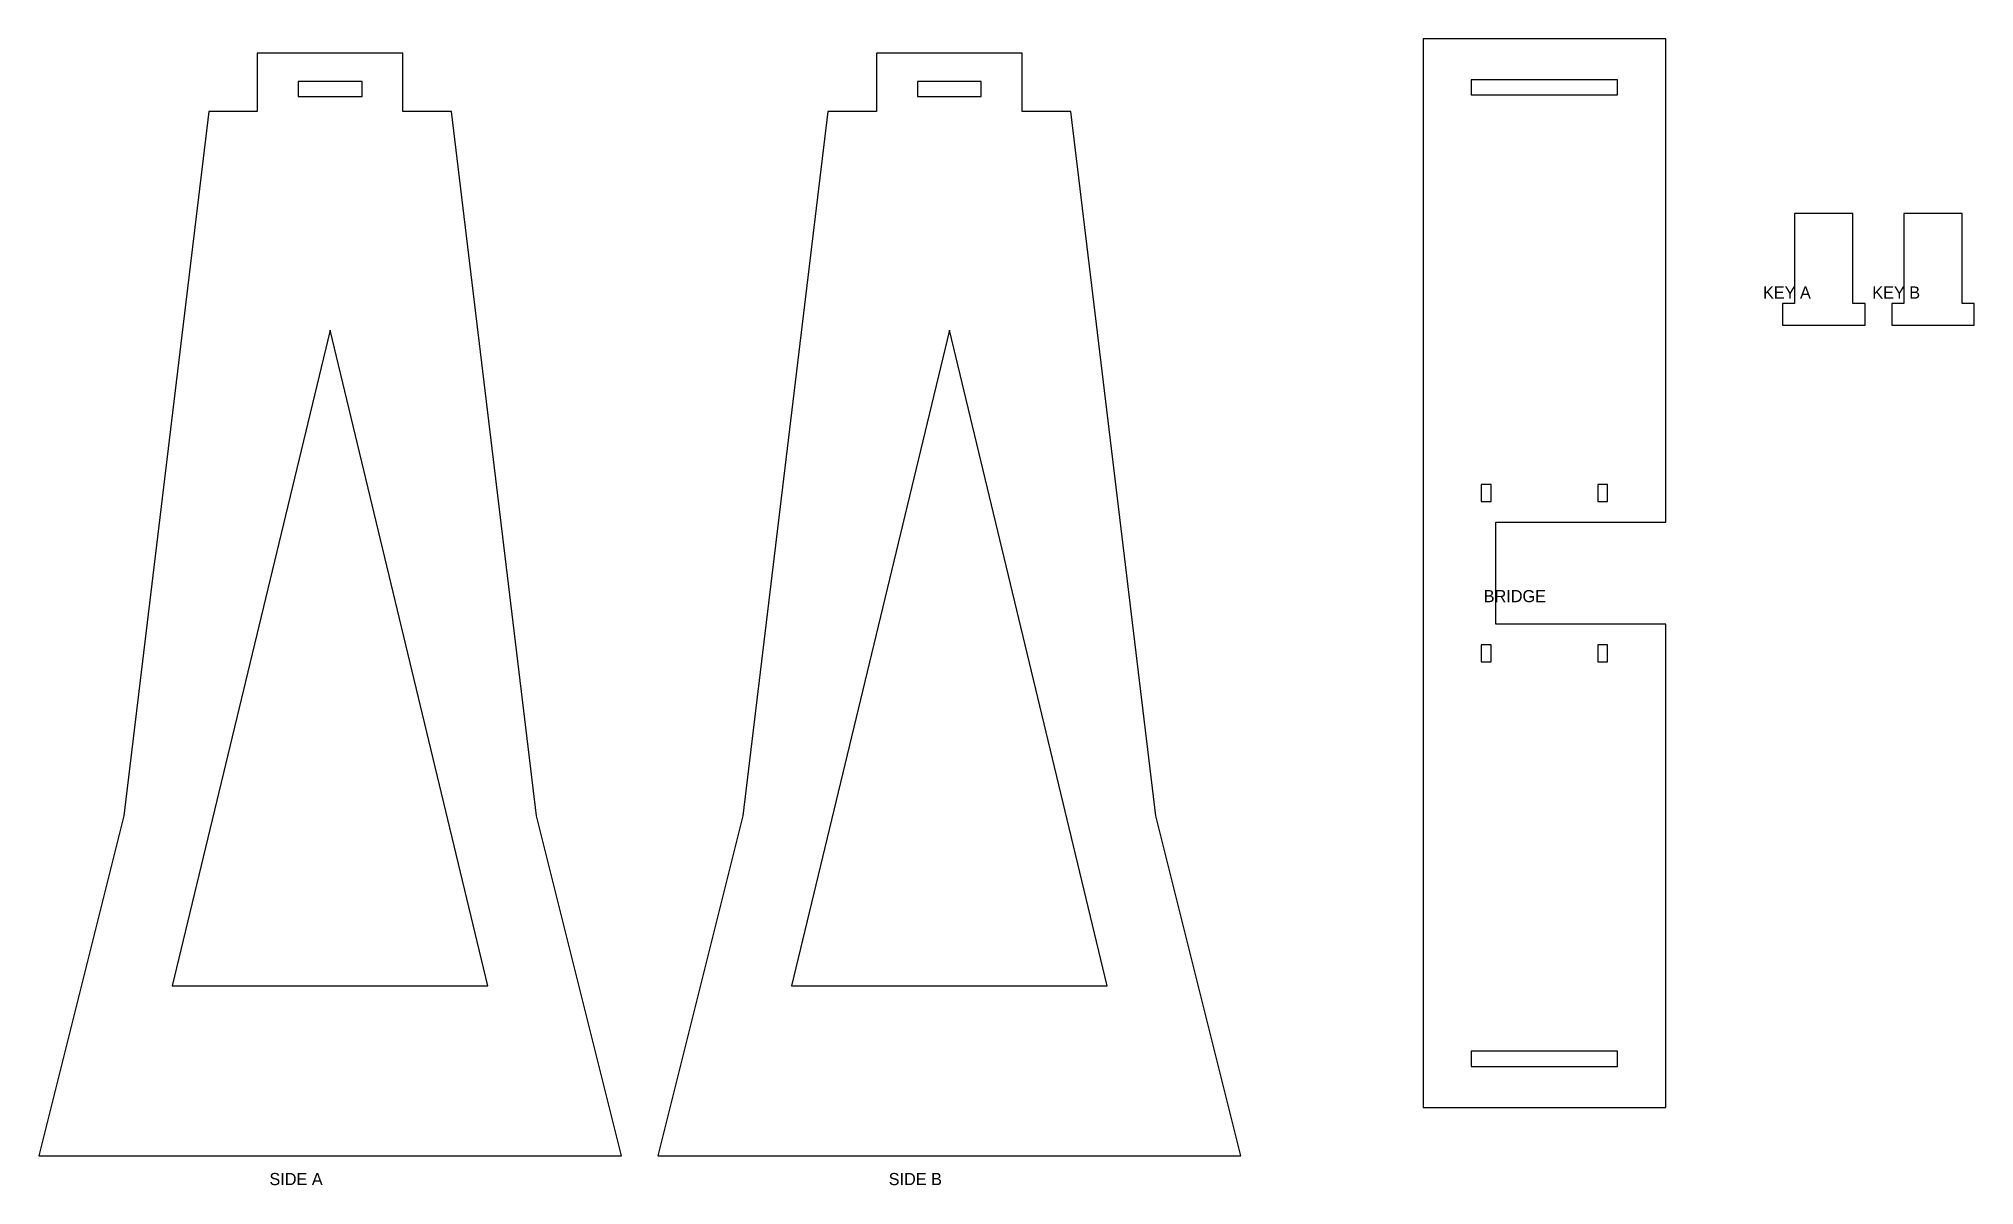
# Model space of a CAD drawing. Header units: millimetres. Extents: x 10 to 807, y 8 to 480.
import ezdxf

# ---------------------------------------------------------------- set-up
doc = ezdxf.new("R2010")
doc.units = ezdxf.units.MM
doc.layers.add('CUT', color=1, linetype='Continuous')
doc.layers.add('LABELS_NOT_FOR_CUTTING', color=8, linetype='Continuous')

msp = doc.modelspace()

# ---------------------------------------------------------------- linework, layer by layer
at = {"layer": 'CUT'}
for points in [[(580, 40), (680, 40), (680, 239), (610, 239), (610, 281), (680, 281), (680, 480), (580, 480)], [(10, 20), (250, 20), (215, 160), (180, 450), (160, 450), (160, 474), (100, 474), (100, 450), (80, 450), (45, 160)], [(265, 20), (505, 20), (470, 160), (435, 450), (415, 450), (415, 474), (355, 474), (355, 450), (335, 450), (300, 160)], [(116.875, 456.15), (143.125, 456.15), (143.125, 462.4), (116.875, 462.4)], [(371.875, 456.15), (398.125, 456.15), (398.125, 462.4), (371.875, 462.4)], [(599.875, 456.875), (660.125, 456.875), (660.125, 463.125), (599.875, 463.125)], [(728, 362), (762, 362), (762, 371), (757, 371), (757, 408), (733, 408), (733, 371), (728, 371)], [(773, 362), (807, 362), (807, 371), (802, 371), (802, 408), (778, 408), (778, 371), (773, 371)], [(65, 90), (195, 90), (130, 360)], [(320, 90), (450, 90), (385, 360)], [(604, 289.5), (608, 289.5), (608, 296.5), (604, 296.5)], [(652, 289.5), (656, 289.5), (656, 296.5), (652, 296.5)], [(604, 223.5), (608, 223.5), (608, 230.5), (604, 230.5)], [(652, 223.5), (656, 223.5), (656, 230.5), (652, 230.5)], [(599.875, 56.875), (660.125, 56.875), (660.125, 63.125), (599.875, 63.125)]]:
    msp.add_lwpolyline(points, close=True, dxfattribs=at)

# ---------------------------------------------------------------- texts
at = {"layer": 'LABELS_NOT_FOR_CUTTING'}
for s, p in [('KEY A', (720, 373)), ('KEY B', (765, 373)), ('BRIDGE', (605, 248)), ('SIDE A', (105, 8)), ('SIDE B', (360, 8))]:
    msp.add_text(s, height=5, dxfattribs=at).set_placement(p)

doc.saveas('drawing.dxf')
